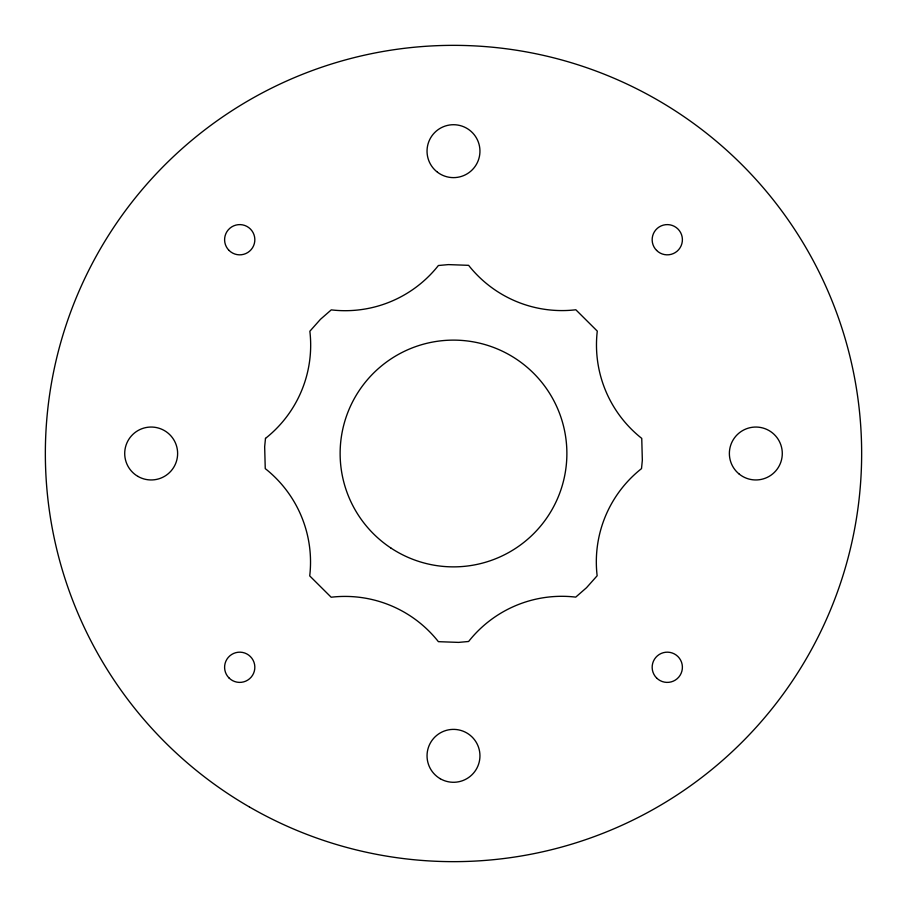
<?xml version="1.0" encoding="UTF-8"?>
<svg xmlns="http://www.w3.org/2000/svg" width="907" height="907" viewBox="0 0 907 907"><rect width="100%" height="100%" fill="white"/><g stroke="black" fill="none" stroke-linecap="round" stroke-linejoin="round"><path stroke-width="1.36" d="M265.49 438.387L264.663 446.732L265.252 468.613A119.078 119.078 0 0 1 309.718 575.9L331.157 597.225A118.964 118.964 0 0 1 438.387 641.668L458.602 642.394L468.613 641.487A118.726 118.726 0 0 1 575.741 597.123L586.523 587.702L597.146 575.764A118.772 118.772 0 0 1 641.51 468.613L642.337 460.268L641.748 438.387A119.078 119.078 0 0 1 597.282 331.1L575.843 309.775A118.964 118.964 0 0 1 468.613 265.332L448.398 264.606L438.387 265.513A118.726 118.726 0 0 1 331.259 309.877L320.477 319.298L309.854 331.236A118.772 118.772 0 0 1 265.49 438.387M249.425 806.969A408.15 408.15 0 0 0 861.65 453.5A408.15 408.15 0 0 0 249.425 100.031A408.15 408.15 0 0 0 249.425 806.969M390.815 547.964A113.375 113.375 0 0 0 566.66 460.552A113.375 113.375 0 0 0 403.037 351.973A113.375 113.375 0 0 0 390.815 547.964M437.469 172.217A26.45 26.45 0 0 0 479.735 154.53A26.45 26.45 0 0 0 443.285 126.765A26.45 26.45 0 0 0 437.469 172.217M739.216 474.089A26.45 26.45 0 0 0 781.97 457.593A26.45 26.45 0 0 0 746.314 428.818A26.45 26.45 0 0 0 739.216 474.089M137.943 476.413A26.45 26.45 0 0 0 177.625 453.5A26.45 26.45 0 0 0 137.943 430.587A26.45 26.45 0 0 0 137.943 476.413M440.269 778.739A26.45 26.45 0 0 0 479.95 755.837A26.45 26.45 0 0 0 440.269 732.924A26.45 26.45 0 0 0 440.269 778.739M229.029 250.411A15.113 15.113 0 0 0 254.323 243.632A15.113 15.113 0 0 0 235.809 225.117A15.113 15.113 0 0 0 229.029 250.411M229.029 677.971A15.113 15.113 0 0 0 254.323 671.191A15.113 15.113 0 0 0 235.809 652.677A15.113 15.113 0 0 0 229.029 677.971M656.589 677.971A15.113 15.113 0 0 0 681.883 671.191A15.113 15.113 0 0 0 663.368 652.677A15.113 15.113 0 0 0 656.589 677.971M656.589 250.411A15.113 15.113 0 0 0 681.883 243.632A15.113 15.113 0 0 0 663.368 225.117A15.113 15.113 0 0 0 656.589 250.411"/></g></svg>
